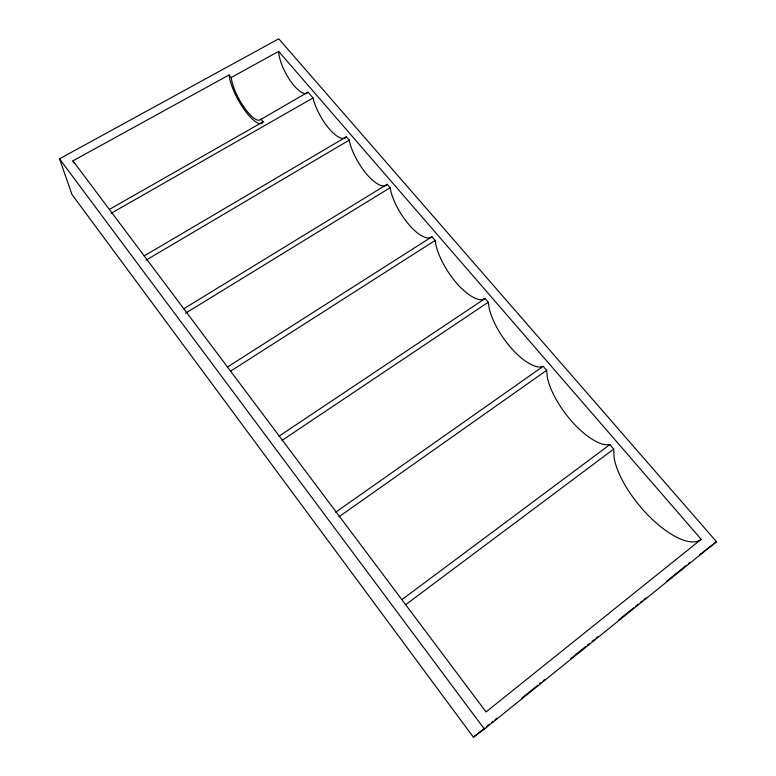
<?xml version="1.0" encoding="UTF-8"?>
<svg xmlns="http://www.w3.org/2000/svg" width="776" height="776" viewBox="0 0 776 776"><rect width="100%" height="100%" fill="white"/><g stroke="black" fill="none" stroke-linecap="round" stroke-linejoin="round"><path stroke-width="1.16" d="M72.934 160.855L486.048 711.941L701.203 539.349A64.99 25.938 50.1 0 1 652.926 519.968A64.99 25.938 50.1 0 1 614.088 457.753L613.748 449.071L609.887 444.59L605.202 444.755A52.807 21.311 52.8 0 1 547.371 377.582L546.634 370.327L543.161 366.311L539.465 367.038A46.502 18.605 55.1 0 1 489.249 308.751L488.279 302.233L485.078 298.527L482.003 299.681A43.204 16.926 57.1 0 1 436.296 246.642L435.132 240.434L431.951 236.748L430.03 237.863A37.539 14.278 58.7 0 1 391.211 192.836L390.095 187.744L387.146 184.329L385.556 185.619A34.93 12.852 60 0 1 350.315 144.763L349.2 140.136L346.319 136.809L345.242 137.982A31.68 11.252 61 0 1 314.057 101.831L313.038 97.951L308.014 92.121L260.3 119.756A27.965 8.352 61.1 0 1 243.8 106.865A27.965 8.352 61.1 0 1 231.248 77.503L229.104 74.942L72.934 160.855A33.475 5.189 58.8 0 0 73.652 162.863M262.259 123.161L263.151 121.783L260.794 118.971M308.014 92.121L307.412 92.955A27.577 9.428 61.8 0 1 290.311 80.723A27.577 9.428 61.8 0 1 278.652 51.371L231.248 77.503M473.379 737.2L484.379 729.091L716.49 541.716L278.749 38.8L59.51 158.818L71.964 194.475L473.379 737.2L484.69 728.072M486.571 726.549L489.404 724.27M491.286 722.747L493.177 721.224M495.059 719.701L496.95 718.178M521.462 698.4L537.487 685.46M539.368 683.937L541.26 682.414M543.142 680.892L545.024 679.378M570.486 658.834L585.57 646.66M587.451 645.137L589.343 643.614M592.166 641.335L594.057 639.812M595.939 638.289L597.821 636.766M618.569 620.024L633.653 607.851M635.534 606.328L638.367 604.048M640.248 602.525L642.13 601.002M644.022 599.479L645.904 597.966M666.652 581.224L686.45 565.248M688.331 563.725L690.213 562.202M699.612 554.821L716.49 541.716M405.8 604.611L613.748 449.071M402.026 599.547L609.887 444.59M335.591 512.286L543.161 366.311M338.976 516.806L546.634 370.327M282.008 440.428L488.279 302.233M278.894 436.267L485.078 298.527M230.346 371.287L435.132 240.434M227.252 367.155L431.951 236.748M185.571 313.184L390.095 187.744M183.747 308.751L387.146 184.329M145.995 260.193L349.2 140.136M144.258 255.876L346.319 136.809M109.542 209.326L263.151 121.783M111.055 213.351L313.038 97.951M278.652 51.371L701.203 539.349M59.51 158.818L484.379 729.091M261.522 123.529A31.942 9.535 61.1 0 1 242.694 107.331A31.942 9.535 61.1 0 1 229.104 74.942"/></g></svg>
